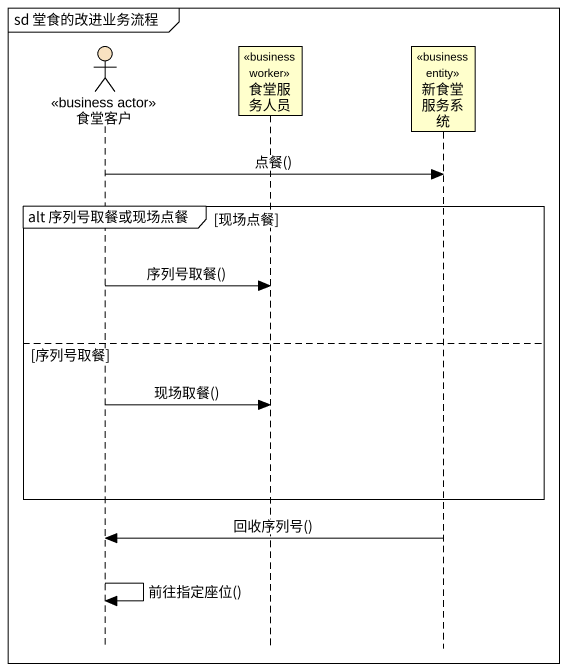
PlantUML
@startuml
mainframe sd 堂食的改进业务流程
hide footbox
actor 食堂客户 <<business actor>> #F8E2C1
participant 食堂服务人员 <<business worker>>
participant 新食堂服务系统 <<business entity>>

食堂客户 -> 新食堂服务系统 : 点餐()
group alt 序列号取餐或现场点餐 [现场点餐]
  食堂客户 -> 食堂服务人员 : 序列号取餐()
else 序列号取餐
  食堂客户 -> 食堂服务人员 : 现场取餐()
end
新食堂服务系统 -> 食堂客户 : 回收序列号()
食堂客户 -> 食堂客户 : 前往指定座位()
@enduml
